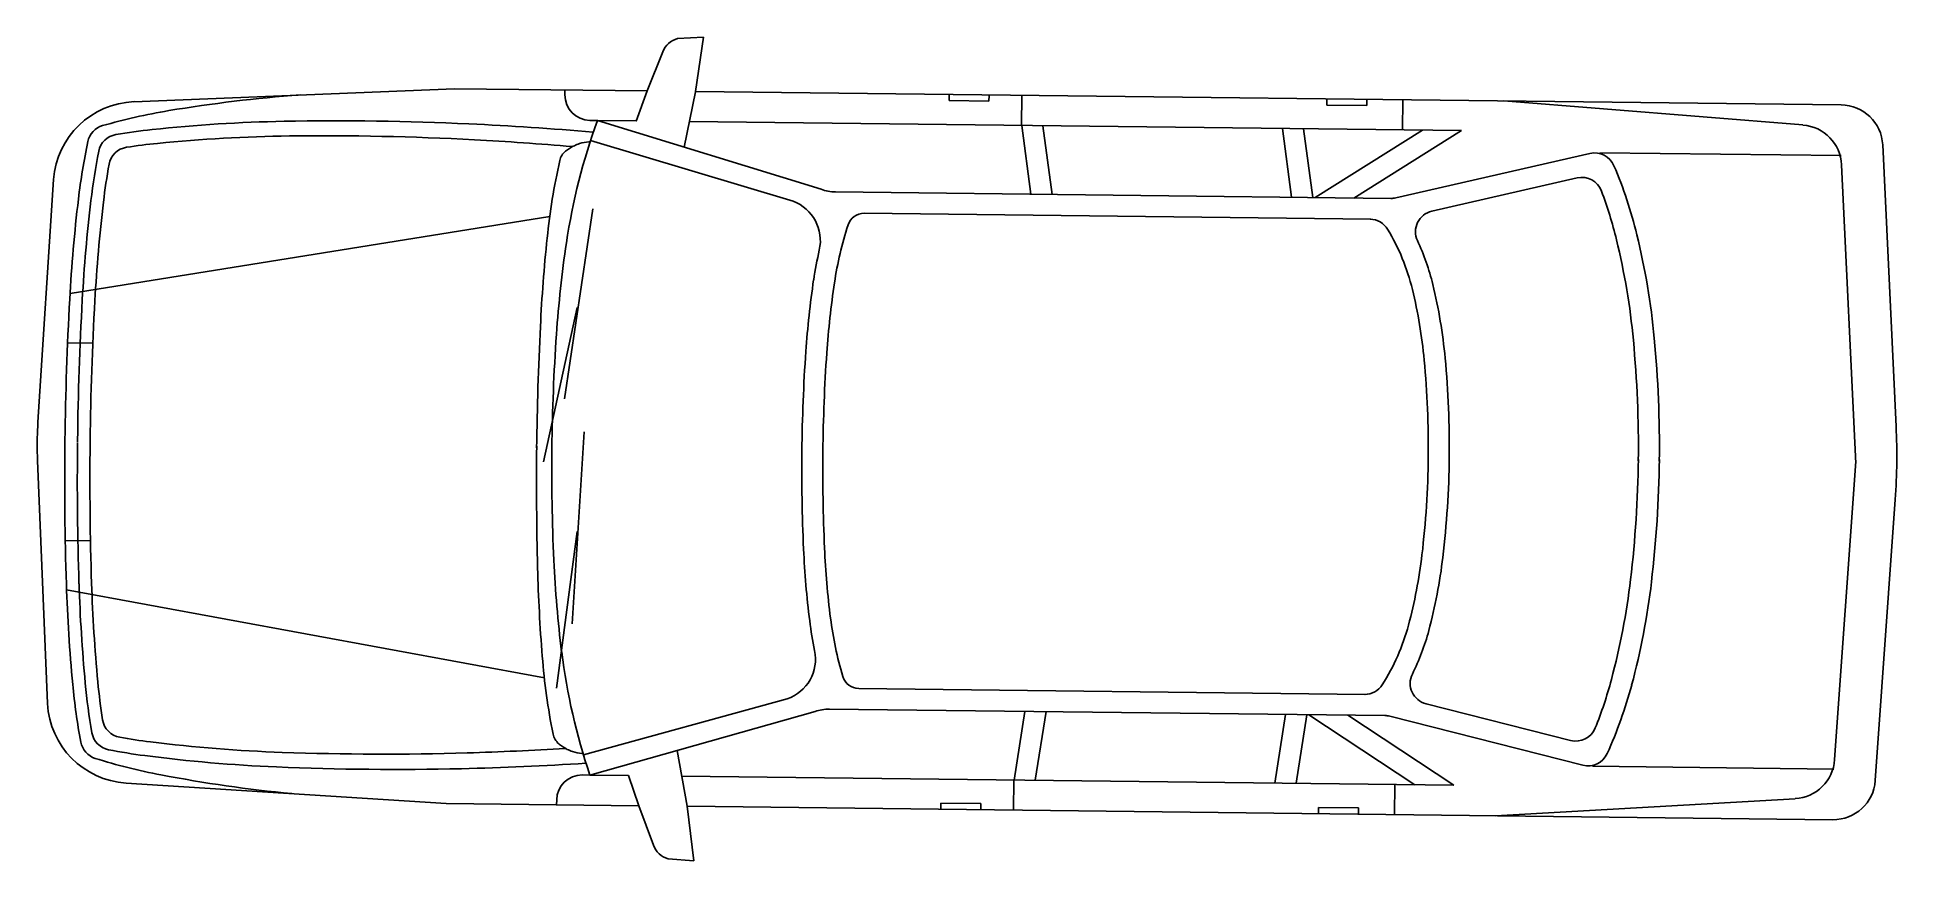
# Model space of a CAD drawing. Extents: x 15414 to 19840, y 20083 to 22042.
import ezdxf

# ---------------------------------------------------------------- set-up
doc = ezdxf.new("R2010")
doc.units = 0
doc.header["$LTSCALE"] = 100
doc.header["$MEASUREMENT"] = 0
doc.layers.add('LX-CAR', color=6, linetype='CONTINUOUS')

msp = doc.modelspace()

# ---------------------------------------------------------------- linework, layer by layer
at = {"layer": 'LX-CAR'}
for p, q in [((16865.4, 21914.6), (16902.7, 22007.6)), ((16937.9, 22039.1), (16999.8, 22042.5)), ((16980.7, 21913.3), (16999.8, 22042.5)), ((15644.1, 21889.1), (16407.3, 21920)), ((16407.3, 21920), (16865.4, 21914.6)), ((16669.7, 21905.2), (16669.9, 21916.7)), ((16839.4, 21843), (16865.5, 21914.8)), ((16953.5, 21780.8), (16980.5, 21912.5)), ((16980.7, 21913.3), (19707.5, 21881.5)), ((17584.3, 21906.5), (17584.2, 21891.6)), ((17584.2, 21891.6), (17679.1, 21890.5)), ((17679.1, 21890.5), (17679.3, 21903.5)), ((17756.6, 21832.6), (17757.5, 21904.3)), ((18483.4, 21896), (18483.3, 21881.1)), ((18483.3, 21881.1), (18578.2, 21880)), ((18578.2, 21880), (18578.3, 21893)), ((18663.2, 21822.1), (18664, 21893.7)), ((18904.7, 21890.9), (19616.5, 21833.6)), ((16747.9, 21844.3), (16729, 21844.5)), ((16747, 21844.4), (16839.5, 21843.3)), ((17279.6, 21680.6), (16747.2, 21844.2)), ((16965.8, 21841.8), (18803.4, 21820.4)), ((17778.7, 21668.8), (17757, 21832.6)), ((17829.2, 21668.3), (17807.5, 21832)), ((18399.3, 21661.6), (18377.6, 21825.4)), ((18449.8, 21661), (18428.1, 21824.8)), ((18455.1, 21661), (18711, 21821.5)), ((17212.8, 21652.2), (16730.9, 21797)), ((18547.4, 21659.9), (18803.4, 21820.4)), ((19838.2, 21116.5), (19806.3, 21786.3)), ((18647.3, 21660.1), (19109.6, 21766)), ((19132.7, 21767.7), (19707.3, 21761)), ((19742.3, 21028.6), (19708.4, 21738.7)), ((15415.5, 21126.8), (15452.7, 21704.3)), ((18733, 21628.5), (19079, 21707.7)), ((17313.5, 21674.3), (18635.5, 21658.9)), ((15491.9, 21433.1), (16633.6, 21615.9)), ((16668.4, 21182), (16736, 21634.5)), ((17382.2, 21623.5), (18588, 21609.4)), ((16618.5, 21032.4), (16699.3, 21399.8)), ((15486, 21315.6), (15546.1, 21314.9)), ((16687, 20646.9), (16715.6, 21103.5)), ((15414.4, 21035.4), (15438.2, 20457.2)), ((19742.3, 21032.8), (19691.9, 20323.7)), ((19836.2, 20942.7), (19788.6, 20273.8)), ((16650.1, 20493.6), (16699.1, 20866.5)), ((15480.5, 20845), (15540.6, 20844.3)), ((15483.7, 20727.4), (16620.8, 20518.1)), ((17199.1, 20468.3), (16713.9, 20334.8)), ((17369.1, 20493.1), (18574.8, 20479)), ((18719.4, 20456.6), (19063.4, 20369.3)), ((17265.1, 20438.3), (16729.1, 20287.2)), ((17299.1, 20443.9), (18621.2, 20428.5)), ((17764.4, 20438.5), (17738.8, 20275.2)), ((17814.9, 20437.9), (17789.4, 20274.6)), ((18385, 20431.2), (18359.4, 20268)), ((18435.5, 20430.6), (18409.9, 20267.4)), ((18440.7, 20430.6), (18692.9, 20264.1)), ((18533.1, 20429.5), (18785.2, 20263)), ((18632.9, 20426.9), (19092.6, 20310.4)), ((16936.8, 20345.8), (16960.7, 20213.4)), ((16729.7, 20287.1), (16710.9, 20287.3)), ((16728.9, 20287), (16821.3, 20285.9)), ((16821.2, 20286.2), (16845.6, 20213.9)), ((16947.6, 20284.5), (18785.2, 20263)), ((17738.5, 20275.2), (17737.6, 20203.6)), ((19115.7, 20308.1), (19690.3, 20301.4)), ((15625.2, 20268), (16387.5, 20219.3)), ((16650.2, 20228), (16650, 20216.5)), ((18645, 20264.7), (18644.2, 20193)), ((18884.9, 20190.2), (19597.9, 20230.9)), ((16387.5, 20219.3), (16845.6, 20214)), ((16845.6, 20214), (16880.7, 20120.2)), ((16960.8, 20212.7), (19687.7, 20180.9)), ((16960.8, 20212.7), (16977, 20083.1)), ((17564.5, 20205.4), (17564.7, 20220.3)), ((17564.7, 20220.3), (17659.6, 20219.2)), ((17659.6, 20219.2), (17659.5, 20206.2)), ((18463.6, 20195), (18463.8, 20209.8)), ((18463.8, 20209.8), (18558.7, 20208.7)), ((18558.7, 20208.7), (18558.6, 20195.7)), ((16915.2, 20087.9), (16977, 20083.1))]:
    msp.add_line(p, q, dxfattribs=at)
for centre, radius, start, end in [((16949.7, 21990.5), 50, 103.5638, 160.0069), ((15652.2, 21689.3), 200, 92.3138, 175.7109), ((15956.1, 20490.3), 1396.4, 99.4519, 106.0769), ((16288.7, 18492.1), 3422.1, 94.1805, 99.4519), ((16729.7, 21904.5), 60, 179.3324, 269.3324), ((19706.4, 21781.5), 100, 2.7304, 89.3324), ((15583.2, 21784.1), 50, 106.0769, 168.1123), ((15840.8, 20396.9), 1434.1, 96.149, 99.6314), ((16064.6, 18319.8), 3523.2, 91.0286, 96.149), ((16125, 14954.6), 6889, 87.36727, 91.02857), ((16125, 14954.6), 6889, 84.90017, 87.36727), ((18152.9, 21332.4), 1495.9, 159.9934, 171.5118), ((19608.5, 21733.9), 100, 2.7304, 85.3982), ((17049.1, 21475.5), 1548, 168.1123, 173.2549), ((15609.2, 21761.5), 50, 99.6314, 168.7657), ((15634, 21731.2), 50, 98.7209, 169.7567), ((15843.9, 20363.1), 1434.1, 95.7599, 98.7209), ((16053.5, 18284.5), 3523.2, 90.6394, 95.7599), ((16091.1, 14919), 6889, 86.9781, 90.63939), ((16091.1, 14919), 6889, 85.03177, 86.9781), ((16738.6, 21687.3), 107.6, 122.7948, 128.5898), ((16738.6, 21687.3), 107.6, 108.3043, 122.7948), ((16728.1, 21719), 74.2, 90.8335, 108.3043), ((16727.7, 21743.1), 50.1, 87.8156, 90.8335), ((17049.1, 21475.5), 1518, 168.7657, 173.2549), ((17049.1, 21475.5), 1488, 169.7567, 173.2549), ((18214.3, 21401.6), 1595.1, 167.4252, 174.138), ((16696.4, 21740.1), 40, 128.5898, 167.4252), ((19120.7, 21717.2), 50, 23.0295, 102.8956), ((18188.2, 21320.8), 1063.3, 13.6938, 23.0295), ((19090.2, 21658.9), 50, 20.5487, 102.8956), ((19339.2, 21204.6), 3854.1, 173.2549, 176.8072), ((19339.2, 21204.6), 3824.1, 173.2549, 176.8072), ((19339.2, 21204.6), 3794.1, 173.2549, 176.8072), ((17177.8, 21558.5), 100, 346.9449, 69.4894), ((17314.6, 21774.3), 100, 249.4894, 269.3324), ((18636.1, 21708.9), 50, 269.3324, 282.8956), ((18188.2, 21320.8), 1013.3, 13.6938, 20.5487), ((17381.8, 21583.5), 40, 89.3324, 161.9664), ((18585.7, 21560.2), 49.3, 31.0539, 89.3324), ((18744.2, 21579.7), 50, 102.8956, 204.9699), ((20581.8, 21158.5), 3975.2, 174.138, 177.1759), ((18152.9, 21332.4), 850.9, 161.9664, 171.5118), ((18188.2, 21320.8), 513.3, 13.6938, 31.0539), ((18188.2, 21320.8), 563.3, 13.6938, 24.9699), ((17545.5, 21164.2), 1674.8, 5.3862, 13.6938), ((17545.5, 21164.2), 1724.8, 5.3862, 13.6938), ((19392.4, 21147.4), 2749.2, 171.5118, 176.0762), ((18152.9, 21332.4), 900.9, 166.9449, 171.5118), ((19392.4, 21147.4), 2154.2, 171.5118, 176.0762), ((19392.4, 21147.4), 2104.2, 171.5118, 176.0762), ((17545.5, 21164.2), 1174.8, 5.3862, 13.6938), ((17545.5, 21164.2), 1224.8, 5.3862, 13.6938), ((23104.7, 20994.6), 7625.4, 176.80716, 179.33239), ((23104.7, 20994.6), 7595.4, 176.80716, 179.33239), ((23104.7, 20994.6), 7565.4, 176.80716, 179.33239), ((24489.8, 20965.7), 7887.9, 177.17589, 179.27751), ((21417.1, 21008.6), 4778.7, 176.0762, 179.3256), ((21417.1, 21008.6), 4183.7, 176.0762, 179.3256), ((21417.1, 21008.6), 4133.7, 176.0762, 179.3256), ((16514.3, 21067), 2710.5, 359.3324, 5.3862), ((16514.3, 21067), 2760.5, 359.3324, 5.3862), ((16514.3, 21067), 2210.5, 359.3324, 5.3862), ((16514.3, 21067), 2260.5, 359.3324, 5.3862), ((16313.7, 21068.9), 900, 176.3138, 179.3595), ((18339.9, 21045), 1500, 359.3285, 2.7304), ((16313.7, 21072.3), 900, 179.3053, 182.3509), ((23104.6, 20988.4), 7625.4, 179.33239, 181.85761), ((23104.7, 20994.6), 7625.4, 179.33239, 179.37142), ((23104.6, 20988.4), 7595.4, 179.33239, 181.85761), ((23104.7, 20994.6), 7595.4, 179.33239, 179.37142), ((23104.6, 20988.4), 7565.4, 179.33239, 181.85761), ((23104.7, 20994.6), 7565.4, 179.33239, 179.37142), ((24490.1, 20985), 7887.9, 179.38727, 181.48889), ((21417.2, 21013.8), 4778.7, 179.3392, 182.5885), ((21417.2, 21013.8), 4183.7, 179.3392, 182.5885), ((21417.2, 21013.8), 4133.7, 179.3392, 182.5885), ((16514.4, 21069.6), 2210.5, 353.2785, 359.3324), ((16514.4, 21069.6), 2210.5, 359.3324, 359.3535), ((16514.3, 21067), 2210.5, 359.3113, 359.3324), ((16514.4, 21069.6), 2260.5, 353.2785, 359.3324), ((16514.3, 21067), 2260.5, 359.3113, 359.3324), ((16514.4, 21069.6), 2710.5, 353.2785, 359.3324), ((16514.3, 21067), 2710.5, 359.3113, 359.3324), ((16514.4, 21069.6), 2760.5, 353.2785, 359.3324), ((16514.3, 21067), 2760.5, 359.3113, 359.3324), ((18339.9, 21049), 1500, 355.9344, 359.3363), ((19389.8, 20922.1), 2154.2, 182.5885, 187.153), ((19389.8, 20922.1), 2104.2, 182.5885, 187.153), ((17543, 20948.4), 1174.8, 344.971, 353.2785), ((17543, 20948.4), 1224.8, 344.971, 353.2785), ((20578.6, 20883.4), 3975.2, 181.4889, 184.5268), ((19389.8, 20922.1), 2749.2, 182.5885, 187.153), ((19335.3, 20866.2), 3854.1, 181.8576, 185.4099), ((19335.3, 20866.2), 3824.1, 181.8576, 185.4099), ((19335.3, 20866.2), 3794.1, 181.8576, 185.4099), ((17543, 20948.4), 1674.8, 344.971, 353.2785), ((17543, 20948.4), 1724.8, 344.971, 353.2785), ((18146.3, 20766.1), 900.9, 187.153, 191.7199), ((18146.3, 20766.1), 850.9, 187.153, 196.6984), ((18181.9, 20776.8), 513.3, 327.6109, 344.971), ((18181.9, 20776.8), 563.3, 333.6949, 344.971), ((17166.2, 20562.8), 100, 289.1754, 11.7199), ((18206, 20695.5), 1595.1, 184.5268, 191.2396), ((18146.3, 20766.1), 1495.9, 187.153, 198.6714), ((17039.4, 20648.8), 1548, 185.4099, 190.5524), ((17039.4, 20648.8), 1518, 185.4099, 189.899), ((17039.4, 20648.8), 1488, 185.4099, 188.9081), ((17369.5, 20533.1), 40, 196.6984, 269.3324), ((18573.7, 20528.3), 49.3, 269.3324, 327.6109), ((18731.6, 20505.1), 50, 153.6949, 255.7692), ((18181.9, 20776.8), 1013.3, 338.116, 344.971), ((18181.9, 20776.8), 1063.3, 335.6353, 344.971), ((15637.9, 20467.6), 200, 182.9539, 266.3509), ((15618.8, 20426.1), 50, 188.9081, 259.9438), ((17298, 20343.9), 100, 89.3324, 109.1754), ((18620.6, 20378.5), 50, 75.7692, 89.3324), ((15566.8, 20374.4), 50, 190.5524, 252.5879), ((15593.3, 20396.4), 50, 189.899, 259.0334), ((15860.5, 21788.9), 1434.1, 259.9438, 262.9049), ((16118.5, 23862.1), 3523.2, 262.9049, 268.0254), ((16680.7, 20392.4), 40, 191.2396, 230.075), ((16724.1, 20444.2), 107.6, 230.075, 235.8699), ((19075.7, 20417.8), 50, 255.7692, 338.116), ((15969.7, 21659.1), 1396.4, 252.5879, 259.2129), ((15856.6, 21755.2), 1434.1, 259.0334, 262.5157), ((16128.7, 23826.6), 3523.2, 262.5157, 267.6362), ((16234.5, 27225.8), 6889, 268.02539, 271.68668), ((16234.5, 27225.8), 6889, 271.68668, 273.633), ((16724.1, 20444.2), 107.6, 235.8699, 250.3605), ((16712.9, 20412.8), 74.2, 250.3605, 267.8313), ((16712, 20388.7), 50.1, 267.8313, 270.8492), ((19104.9, 20358.8), 50, 255.7692, 335.6353), ((19592.2, 20330.8), 100, 273.2666, 355.9344), ((16348.8, 23649.1), 3422.1, 259.2129, 264.4843), ((16267.5, 27189.4), 6889, 267.63621, 271.2975), ((16267.5, 27189.4), 6889, 271.2975, 273.76461), ((16710.2, 20227.3), 60, 89.3324, 179.3324), ((19688.9, 20280.9), 100, 269.3324, 355.9344), ((16928, 20136.2), 50, 198.6579, 255.1009)]:
    msp.add_arc(centre, radius, start, end, dxfattribs=at)

doc.saveas('drawing.dxf')
